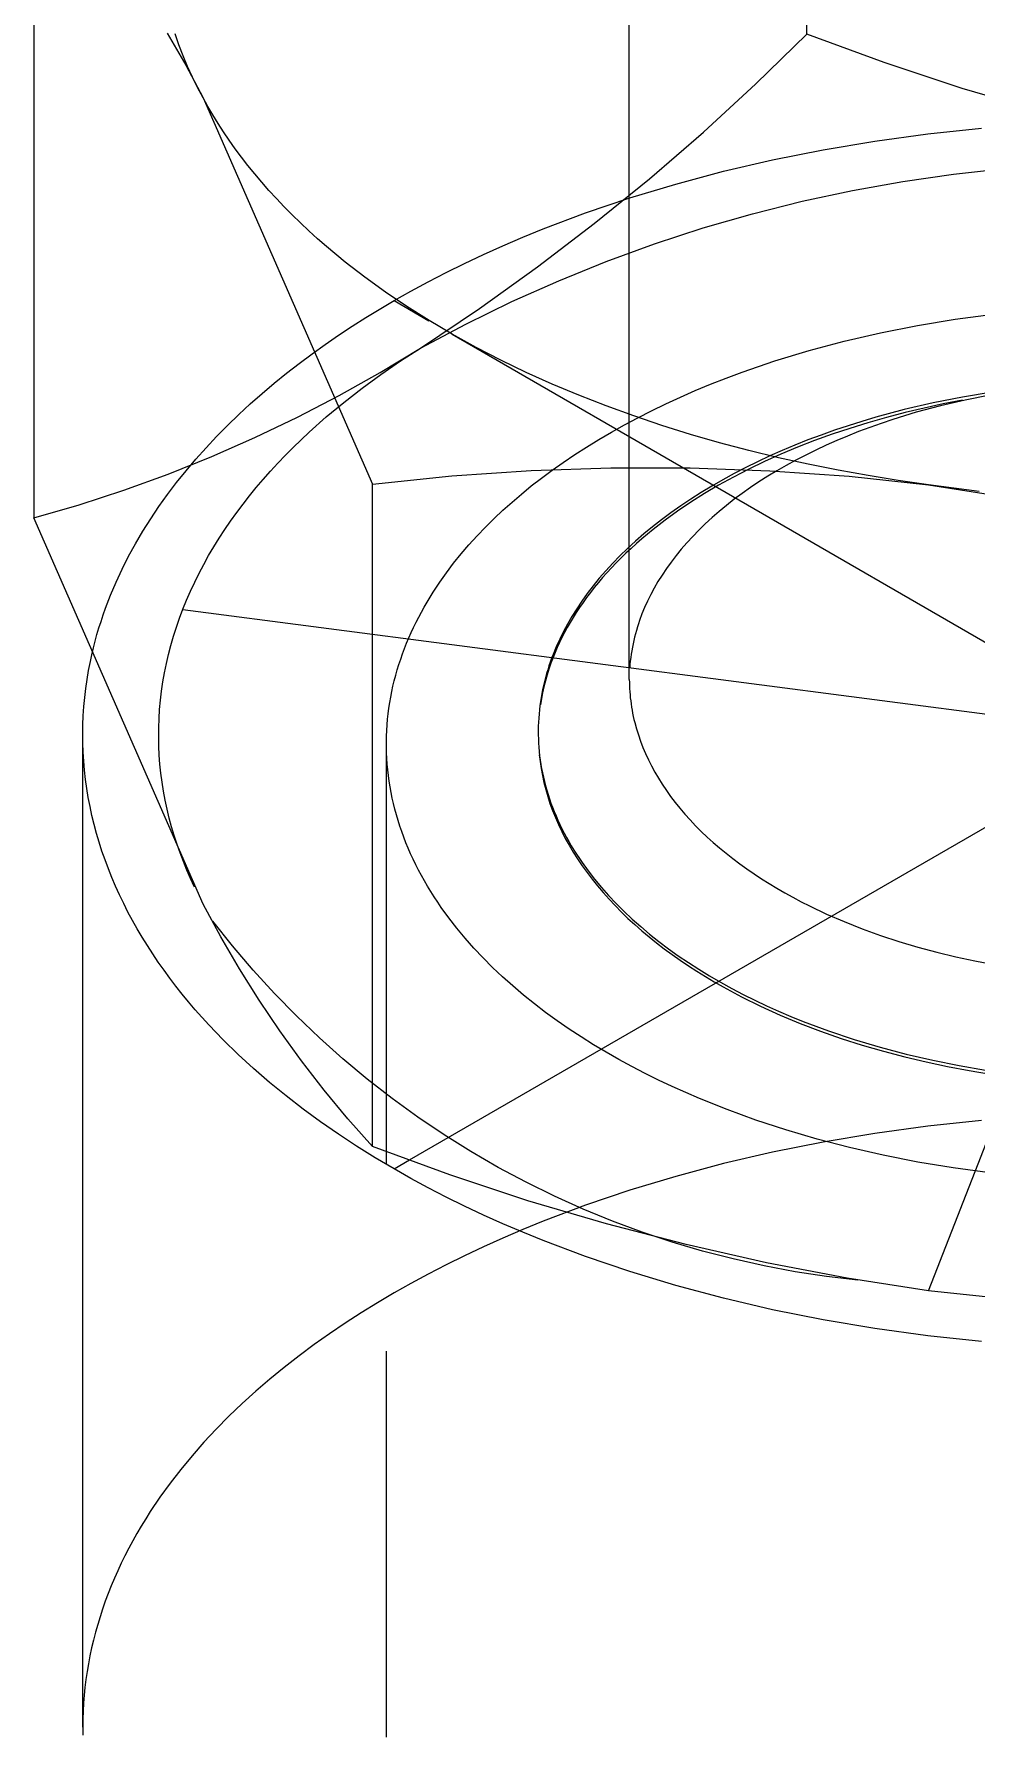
# Model space of a CAD drawing. Header units: inches. Extents: x -14 to 184, y -4 to 134.
# Drawn here: x 165.8906 to 166.1349, y 57.074 to 57.5138 of the extents above; entities that cross this region are included whole.
import ezdxf

# ---------------------------------------------------------------- set-up
doc = ezdxf.new("R2010")
doc.units = ezdxf.units.IN
doc.linetypes.add('HIDDEN', pattern=[1.905, 1.27, -0.635])
doc.layers.add('ZANO_R', color=7, linetype='Continuous', lineweight=0)
doc.layers.add('ZANO_R_przerywana', color=250, linetype='HIDDEN', lineweight=0)

msp = doc.modelspace()

# ---------------------------------------------------------------- linework, layer by layer
at = {"layer": 'ZANO_R'}
for p, q in [((166.09102, 57.51372), (166.09102, 57.68534)), ((166.04497, 57.34648), (166.04497, 57.67223)), ((165.89058, 57.55999), (165.89058, 57.38837)), ((165.9251, 57.51396), (165.92993, 57.50566)), ((165.92816, 57.51098), (165.92718, 57.51386)), ((166.07779, 57.50083), (166.09102, 57.51372)), ((166.11103, 57.50637), (166.09102, 57.51372)), ((165.92924, 57.50814), (165.92816, 57.51098)), ((165.93041, 57.50534), (165.92924, 57.50814)), ((165.92993, 57.50566), (165.93449, 57.4972)), ((165.93167, 57.50258), (165.93041, 57.50534)), ((165.93303, 57.49987), (165.93167, 57.50258)), ((166.13127, 57.49968), (166.11103, 57.50637)), ((165.93449, 57.4972), (165.93303, 57.49987)), ((166.06417, 57.48834), (166.07779, 57.50083)), ((166.15171, 57.49365), (166.13127, 57.49968)), ((165.93449, 57.4972), (165.97839, 57.39709)), ((165.93571, 57.495), (165.93449, 57.4972)), ((165.93699, 57.4928), (165.93571, 57.495)), ((165.93834, 57.4906), (165.93699, 57.4928)), ((165.93976, 57.48841), (165.93834, 57.4906)), ((166.12236, 57.4879), (166.13628, 57.48937)), ((165.94124, 57.48622), (165.93976, 57.48841)), ((165.94279, 57.48403), (165.94124, 57.48622)), ((166.05019, 57.47627), (166.06417, 57.48834)), ((166.09523, 57.48378), (166.10866, 57.48603)), ((166.10866, 57.48603), (166.12236, 57.4879)), ((165.9444, 57.48186), (165.94279, 57.48403)), ((165.94608, 57.47969), (165.9444, 57.48186)), ((166.06937, 57.47819), (166.08212, 57.48116)), ((166.08212, 57.48116), (166.09523, 57.48378)), ((165.94783, 57.47753), (165.94608, 57.47969)), ((165.94964, 57.47539), (165.94783, 57.47753)), ((166.03585, 57.46463), (166.05019, 57.47627)), ((166.05702, 57.47489), (166.06937, 57.47819)), ((166.11591, 57.47559), (166.12907, 57.47749)), ((166.12252, 57.18804), (166.23514, 57.47629)), ((166.12907, 57.47749), (166.14229, 57.47894)), ((165.95151, 57.47325), (165.94964, 57.47539)), ((165.95346, 57.47112), (165.95151, 57.47325)), ((166.0451, 57.47129), (166.05702, 57.47489)), ((166.08981, 57.47044), (166.10281, 57.47324)), ((166.10281, 57.47324), (166.11591, 57.47559)), ((165.95546, 57.46901), (165.95346, 57.47112)), ((165.95754, 57.46691), (165.95546, 57.46901)), ((166.02267, 57.46327), (166.03364, 57.4674)), ((166.03364, 57.4674), (166.0451, 57.47129)), ((166.06413, 57.4635), (166.07691, 57.46719)), ((166.07691, 57.46719), (166.08981, 57.47044)), ((165.95967, 57.46482), (165.95754, 57.46691)), ((165.96187, 57.46276), (165.95967, 57.46482)), ((165.96414, 57.4607), (165.96187, 57.46276)), ((166.01737, 57.46111), (166.02267, 57.46327)), ((166.02116, 57.45343), (166.03585, 57.46463)), ((166.05149, 57.45938), (166.06413, 57.4635)), ((165.96646, 57.45867), (165.96414, 57.4607)), ((165.97131, 57.45466), (165.96646, 57.45867)), ((166.00716, 57.45664), (166.0122, 57.4589)), ((166.0122, 57.4589), (166.01737, 57.46111)), ((166.03899, 57.45482), (166.05149, 57.45938)), ((165.97639, 57.45073), (165.97131, 57.45466)), ((165.99748, 57.45197), (166.00226, 57.45433)), ((166.00226, 57.45433), (166.00716, 57.45664)), ((166.02666, 57.44984), (166.03899, 57.45482)), ((165.98172, 57.44688), (165.97639, 57.45073)), ((165.98833, 57.44714), (165.99284, 57.44958)), ((165.99284, 57.44958), (165.99748, 57.45197)), ((166.00614, 57.44267), (166.02116, 57.45343)), ((166.01451, 57.44443), (166.02666, 57.44984)), ((165.98727, 57.44314), (165.98172, 57.44688)), ((165.98396, 57.44467), (165.98833, 57.44714)), ((165.97668, 57.44031), (165.98396, 57.44467)), ((165.98396, 57.44467), (165.99302, 57.43944)), ((165.99305, 57.4395), (165.98727, 57.44314)), ((165.9908, 57.43238), (166.00614, 57.44267)), ((166.00255, 57.43861), (166.01451, 57.44443)), ((166.12945, 57.43987), (166.13937, 57.44119)), ((165.96959, 57.43571), (165.97311, 57.43804)), ((165.97311, 57.43804), (165.97668, 57.44031)), ((165.9908, 57.43238), (166.00255, 57.43861)), ((165.99905, 57.43596), (165.99305, 57.4395)), ((166.10069, 57.43416), (166.11007, 57.43634)), ((166.11007, 57.43634), (166.11967, 57.43825)), ((166.11967, 57.43825), (166.12945, 57.43987)), ((165.96272, 57.4309), (165.96612, 57.43333)), ((165.96612, 57.43333), (165.96959, 57.43571)), ((165.98036, 57.42606), (165.9908, 57.43238)), ((165.98561, 57.42904), (165.9908, 57.43238)), ((165.98797, 57.22197), (166.35558, 57.43421)), ((165.99905, 57.43596), (166.35984, 57.22765)), ((166.00525, 57.43255), (165.99905, 57.43596)), ((166.01164, 57.42925), (166.00525, 57.43255)), ((166.09157, 57.43172), (166.10069, 57.43416)), ((165.95609, 57.42586), (165.95937, 57.4284)), ((165.95937, 57.4284), (165.96272, 57.4309)), ((165.98056, 57.42557), (165.98561, 57.42904)), ((166.01822, 57.42608), (166.01164, 57.42925)), ((166.07421, 57.42612), (166.07843, 57.42761)), ((166.07843, 57.42761), (166.08273, 57.42904)), ((166.08273, 57.42904), (166.09157, 57.43172)), ((165.94973, 57.4206), (165.95287, 57.42326)), ((165.95287, 57.42326), (165.95609, 57.42586)), ((165.96972, 57.42008), (165.98036, 57.42606)), ((165.97566, 57.422), (165.98056, 57.42557)), ((166.02497, 57.42305), (166.01822, 57.42608)), ((166.06602, 57.42299), (166.07007, 57.42458)), ((166.07007, 57.42458), (166.07421, 57.42612)), ((165.94666, 57.41789), (165.94973, 57.4206)), ((165.95889, 57.41445), (165.96972, 57.42008)), ((165.97093, 57.41831), (165.97566, 57.422)), ((166.03188, 57.42015), (166.02497, 57.42305)), ((166.03893, 57.41739), (166.03188, 57.42015)), ((166.05442, 57.41793), (166.0582, 57.41966)), ((166.0582, 57.41966), (166.06206, 57.42135)), ((166.06206, 57.42135), (166.06602, 57.42299)), ((166.13138, 57.41967), (166.12377, 57.41816)), ((166.13203, 57.41889), (166.12565, 57.41741)), ((166.13138, 57.41886), (166.12638, 57.41789)), ((166.13905, 57.42095), (166.13138, 57.41967)), ((166.13849, 57.42017), (166.13203, 57.41889)), ((165.94077, 57.41232), (165.94368, 57.41513)), ((165.94368, 57.41513), (165.94666, 57.41789)), ((165.94788, 57.40918), (165.95889, 57.41445)), ((165.96199, 57.41062), (165.96637, 57.41452)), ((165.96637, 57.41452), (165.97093, 57.41831)), ((166.04613, 57.41478), (166.03893, 57.41739)), ((166.04369, 57.41249), (166.04717, 57.41434)), ((166.05344, 57.41231), (166.04613, 57.41478)), ((166.04717, 57.41434), (166.05075, 57.41615)), ((166.05075, 57.41615), (166.05442, 57.41793)), ((166.10891, 57.41445), (166.10528, 57.41338)), ((166.11165, 57.4144), (166.10686, 57.41303)), ((166.11627, 57.41642), (166.10891, 57.41445)), ((166.1165, 57.41566), (166.11165, 57.4144)), ((166.11632, 57.41482), (166.11328, 57.41387)), ((166.12377, 57.41816), (166.11627, 57.41642)), ((166.11939, 57.41573), (166.11632, 57.41482)), ((166.12142, 57.41683), (166.1165, 57.41566)), ((166.12565, 57.41741), (166.11939, 57.41573)), ((166.12638, 57.41789), (166.12142, 57.41683)), ((165.93795, 57.40946), (165.94077, 57.41232)), ((165.95987, 57.40864), (165.96199, 57.41062)), ((166.03704, 57.40869), (166.04032, 57.4106)), ((166.04032, 57.4106), (166.04369, 57.41249)), ((166.06086, 57.41), (166.05344, 57.41231)), ((166.06838, 57.40783), (166.06086, 57.41)), ((166.09753, 57.41003), (166.09299, 57.40839)), ((166.09818, 57.41107), (166.09471, 57.40984)), ((166.10215, 57.41158), (166.09753, 57.41003)), ((166.10171, 57.41225), (166.09818, 57.41107)), ((166.10442, 57.41073), (166.10157, 57.40959)), ((166.10528, 57.41338), (166.10171, 57.41225)), ((166.10686, 57.41303), (166.10215, 57.41158)), ((166.10733, 57.41182), (166.10442, 57.41073)), ((166.11028, 57.41286), (166.10733, 57.41182)), ((166.11328, 57.41387), (166.11028, 57.41286)), ((165.93257, 57.4036), (165.93521, 57.40655)), ((165.93521, 57.40655), (165.93795, 57.40946)), ((165.9367, 57.40427), (165.94788, 57.40918)), ((165.95578, 57.40459), (165.9578, 57.40663)), ((165.9578, 57.40663), (165.95987, 57.40864)), ((166.0308, 57.40476), (166.03387, 57.40674)), ((166.03387, 57.40674), (166.03704, 57.40869)), ((166.07598, 57.40582), (166.06838, 57.40783)), ((166.08364, 57.40396), (166.07598, 57.40582)), ((166.08464, 57.40584), (166.08141, 57.40441)), ((166.08856, 57.40666), (166.08423, 57.40485)), ((166.08793, 57.40723), (166.08464, 57.40584)), ((166.09129, 57.40856), (166.08793, 57.40723)), ((166.09299, 57.40839), (166.08856, 57.40666)), ((166.09334, 57.40595), (166.09071, 57.40466)), ((166.09471, 57.40984), (166.09129, 57.40856)), ((166.09602, 57.4072), (166.09334, 57.40595)), ((166.09877, 57.40842), (166.09602, 57.4072)), ((166.10157, 57.40959), (166.09877, 57.40842)), ((165.92537, 57.39973), (165.9367, 57.40427)), ((165.93003, 57.40059), (165.93257, 57.4036)), ((165.9519, 57.40046), (165.95382, 57.40253)), ((165.95382, 57.40253), (165.95578, 57.40459)), ((166.01951, 57.40065), (166.04014, 57.40135)), ((166.02497, 57.40074), (166.02783, 57.40276)), ((166.02783, 57.40276), (166.0308, 57.40476)), ((166.04014, 57.40135), (166.06078, 57.40134)), ((166.06078, 57.40134), (166.0814, 57.4006)), ((166.07516, 57.40142), (166.07215, 57.39986)), ((166.07825, 57.40294), (166.07516, 57.40142)), ((166.08002, 57.40296), (166.07593, 57.40099)), ((166.08141, 57.40441), (166.07825, 57.40294)), ((166.08423, 57.40485), (166.08002, 57.40296)), ((166.08566, 57.40197), (166.08323, 57.40058)), ((166.09136, 57.40226), (166.08364, 57.40396)), ((166.08815, 57.40333), (166.08566, 57.40197)), ((166.09071, 57.40466), (166.08815, 57.40333)), ((166.09912, 57.40071), (166.09136, 57.40226)), ((165.9139, 57.39556), (165.92537, 57.39973)), ((165.92524, 57.39445), (165.92758, 57.39754)), ((165.92758, 57.39754), (165.93003, 57.40059)), ((165.94824, 57.39623), (165.95004, 57.39835)), ((165.95004, 57.39835), (165.9519, 57.40046)), ((165.97839, 57.39709), (165.99892, 57.39923)), ((165.97839, 57.22547), (165.97839, 57.39709)), ((165.99892, 57.39923), (166.01951, 57.40065)), ((166.01956, 57.39664), (166.02221, 57.3987)), ((166.02221, 57.3987), (166.02497, 57.40074)), ((166.06813, 57.39683), (166.06444, 57.39465)), ((166.06921, 57.39826), (166.06636, 57.39662)), ((166.07196, 57.39894), (166.06813, 57.39683)), ((166.07215, 57.39986), (166.06921, 57.39826)), ((166.07593, 57.40099), (166.07196, 57.39894)), ((166.07858, 57.3977), (166.07637, 57.39622)), ((166.08087, 57.39915), (166.07858, 57.3977)), ((166.08323, 57.40058), (166.08087, 57.39915)), ((166.0814, 57.4006), (166.10199, 57.39915)), ((166.10691, 57.39932), (166.09912, 57.40071)), ((166.10199, 57.39915), (166.12252, 57.39698)), ((166.11471, 57.39807), (166.10691, 57.39932)), ((166.12252, 57.39698), (166.11471, 57.39807)), ((166.12252, 57.39698), (166.14358, 57.39367)), ((166.1357, 57.39524), (166.12252, 57.39698)), ((165.9023, 57.39177), (165.9139, 57.39556)), ((165.923, 57.39132), (165.92524, 57.39445)), ((165.9448, 57.39193), (165.94649, 57.39409)), ((165.94649, 57.39409), (165.94824, 57.39623)), ((166.01219, 57.39035), (166.01456, 57.39247)), ((166.01456, 57.39247), (166.01701, 57.39456)), ((166.01701, 57.39456), (166.01956, 57.39664)), ((166.06089, 57.39241), (166.05749, 57.39012)), ((166.06089, 57.39323), (166.05829, 57.39149)), ((166.06358, 57.39494), (166.06089, 57.39323)), ((166.06444, 57.39465), (166.06089, 57.39241)), ((166.06636, 57.39662), (166.06358, 57.39494)), ((166.07216, 57.39318), (166.07017, 57.39162)), ((166.07423, 57.39471), (166.07216, 57.39318)), ((166.07637, 57.39622), (166.07423, 57.39471)), ((165.89058, 57.38837), (165.9023, 57.39177)), ((165.93449, 57.28826), (165.89058, 57.38837)), ((165.91884, 57.38494), (165.92086, 57.38815)), ((165.92086, 57.38815), (165.923, 57.39132)), ((165.94159, 57.38755), (165.94316, 57.38975)), ((165.94316, 57.38975), (165.9448, 57.39193)), ((166.00765, 57.38597), (166.00989, 57.38818)), ((166.00989, 57.38818), (166.01219, 57.39035)), ((166.05577, 57.38971), (166.05334, 57.38791)), ((166.05749, 57.39012), (166.05424, 57.38777)), ((166.05829, 57.39149), (166.05577, 57.38971)), ((166.06643, 57.38845), (166.06467, 57.38684)), ((166.06826, 57.39005), (166.06643, 57.38845)), ((166.07017, 57.39162), (166.06826, 57.39005)), ((165.91693, 57.38169), (165.91884, 57.38494)), ((165.93861, 57.3831), (165.94007, 57.38533)), ((165.94007, 57.38533), (165.94159, 57.38755)), ((166.00338, 57.38139), (166.00548, 57.3837)), ((166.00548, 57.3837), (166.00765, 57.38597)), ((166.04875, 57.38423), (166.04659, 57.38235)), ((166.05114, 57.38538), (166.0482, 57.38295)), ((166.051, 57.38608), (166.04875, 57.38423)), ((166.05334, 57.38791), (166.051, 57.38608)), ((166.05424, 57.38777), (166.05114, 57.38538)), ((166.0614, 57.38358), (166.05988, 57.38193)), ((166.063, 57.38522), (166.0614, 57.38358)), ((166.06467, 57.38684), (166.063, 57.38522)), ((165.91514, 57.37841), (165.91693, 57.38169)), ((165.93589, 57.37859), (165.93722, 57.38085)), ((165.93722, 57.38085), (165.93861, 57.3831)), ((166.00136, 57.37903), (166.00338, 57.38139)), ((166.04453, 57.38046), (166.04255, 57.37855)), ((166.04409, 57.37923), (166.0428, 57.37797)), ((166.04542, 57.38047), (166.04409, 57.37923)), ((166.04659, 57.38235), (166.04453, 57.38046)), ((166.04679, 57.38171), (166.04542, 57.38047)), ((166.0482, 57.38295), (166.04679, 57.38171)), ((166.05844, 57.38027), (166.05708, 57.3786)), ((166.05988, 57.38193), (166.05844, 57.38027)), ((165.91191, 57.37175), (165.91346, 57.3751)), ((165.91346, 57.3751), (165.91514, 57.37841)), ((165.93341, 57.37402), (165.93462, 57.37631)), ((165.93462, 57.37631), (165.93589, 57.37859)), ((165.99757, 57.37417), (165.99942, 57.37662)), ((165.99942, 57.37662), (166.00136, 57.37903)), ((166.04067, 57.37662), (166.03889, 57.37468)), ((166.04033, 57.37544), (166.03916, 57.37416)), ((166.04154, 57.37671), (166.04033, 57.37544)), ((166.04255, 57.37855), (166.04067, 57.37662)), ((166.0428, 57.37797), (166.04154, 57.37671)), ((166.05459, 57.37524), (166.05346, 57.37356)), ((166.05579, 57.37692), (166.05459, 57.37524)), ((166.05708, 57.3786), (166.05579, 57.37692)), ((165.91047, 57.36838), (165.91191, 57.37175)), ((165.93119, 57.36941), (165.93227, 57.37172)), ((165.93227, 57.37172), (165.93341, 57.37402)), ((165.99412, 57.36915), (165.9958, 57.37168)), ((165.9958, 57.37168), (165.99757, 57.37417)), ((166.03559, 57.37076), (166.03408, 57.36879)), ((166.03719, 57.37272), (166.03559, 57.37076)), ((166.03694, 57.3716), (166.03588, 57.37031)), ((166.03803, 57.37288), (166.03694, 57.3716)), ((166.03889, 57.37468), (166.03719, 57.37272)), ((166.03916, 57.37416), (166.03803, 57.37288)), ((166.0524, 57.37188), (166.05143, 57.37019)), ((166.05346, 57.37356), (166.0524, 57.37188)), ((165.90917, 57.36498), (165.91047, 57.36838)), ((165.92923, 57.36475), (165.93017, 57.36708)), ((165.93017, 57.36708), (165.93119, 57.36941)), ((165.99178, 57.36527), (165.99254, 57.36657)), ((165.99254, 57.36657), (165.99412, 57.36915)), ((166.03266, 57.36681), (166.03133, 57.36484)), ((166.03296, 57.36643), (166.03207, 57.36513)), ((166.03408, 57.36879), (166.03266, 57.36681)), ((166.0339, 57.36773), (166.03296, 57.36643)), ((166.03487, 57.36902), (166.0339, 57.36773)), ((166.03588, 57.37031), (166.03487, 57.36902)), ((166.0497, 57.36683), (166.04894, 57.36516)), ((166.05052, 57.36851), (166.0497, 57.36683)), ((166.05143, 57.37019), (166.05052, 57.36851)), ((165.90744, 57.35984), (165.90798, 57.36156)), ((165.90798, 57.36156), (165.90856, 57.36327)), ((165.90856, 57.36327), (165.90917, 57.36498)), ((165.92753, 57.36006), (165.92834, 57.36241)), ((165.92834, 57.36241), (165.92923, 57.36475)), ((165.9292, 57.36467), (166.42846, 57.29965)), ((165.98967, 57.36131), (165.99035, 57.36264)), ((165.99035, 57.36264), (165.99106, 57.36396)), ((165.99106, 57.36396), (165.99178, 57.36527)), ((166.03009, 57.36285), (166.02894, 57.36087)), ((166.0304, 57.36253), (166.02962, 57.36123)), ((166.03133, 57.36484), (166.03009, 57.36285)), ((166.03121, 57.36383), (166.0304, 57.36253)), ((166.03207, 57.36513), (166.03121, 57.36383)), ((166.04762, 57.36181), (166.04733, 57.36095)), ((166.04825, 57.36349), (166.04762, 57.36181)), ((166.04894, 57.36516), (166.04825, 57.36349)), ((165.90645, 57.35639), (165.90693, 57.35812)), ((165.90693, 57.35812), (165.90744, 57.35984)), ((165.92609, 57.35534), (165.92678, 57.3577)), ((165.92678, 57.3577), (165.92753, 57.36006)), ((165.98723, 57.35591), (165.9878, 57.35728)), ((165.9878, 57.35728), (165.9884, 57.35863)), ((165.9884, 57.35863), (165.98902, 57.35997)), ((165.98902, 57.35997), (165.98967, 57.36131)), ((166.02751, 57.35734), (166.02688, 57.35604)), ((166.02788, 57.3589), (166.02691, 57.35692)), ((166.02817, 57.35864), (166.02751, 57.35734)), ((166.02894, 57.36087), (166.02788, 57.3589)), ((166.02888, 57.35993), (166.02817, 57.35864)), ((166.02962, 57.36123), (166.02888, 57.35993)), ((166.04633, 57.35749), (166.04613, 57.35661)), ((166.04656, 57.35836), (166.04633, 57.35749)), ((166.0468, 57.35923), (166.04656, 57.35836)), ((166.04706, 57.3601), (166.0468, 57.35923)), ((166.04733, 57.36095), (166.04706, 57.3601)), ((165.90521, 57.35118), (165.90559, 57.35292)), ((165.90559, 57.35292), (165.90601, 57.35466)), ((165.90601, 57.35466), (165.90645, 57.35639)), ((165.92492, 57.3506), (165.92547, 57.35297)), ((165.92547, 57.35297), (165.92609, 57.35534)), ((165.98568, 57.35178), (165.98617, 57.35317)), ((165.98617, 57.35317), (165.98668, 57.35454)), ((165.98668, 57.35454), (165.98723, 57.35591)), ((166.02521, 57.35299), (166.02483, 57.352)), ((166.02602, 57.35495), (166.02521, 57.35299)), ((166.02573, 57.35346), (166.02521, 57.35217)), ((166.02629, 57.35475), (166.02573, 57.35346)), ((166.02691, 57.35692), (166.02602, 57.35495)), ((166.02688, 57.35604), (166.02629, 57.35475)), ((166.04546, 57.35306), (166.04534, 57.35217)), ((166.0456, 57.35395), (166.04546, 57.35306)), ((166.04576, 57.35484), (166.0456, 57.35395)), ((166.04593, 57.35573), (166.04576, 57.35484)), ((166.04613, 57.35661), (166.04593, 57.35573)), ((165.90436, 57.3465), (165.90476, 57.34884)), ((165.90476, 57.34884), (165.90521, 57.35118)), ((165.92444, 57.34823), (165.92492, 57.3506)), ((165.98439, 57.34759), (165.98479, 57.34899)), ((165.98479, 57.34899), (165.98522, 57.35039)), ((165.98522, 57.35039), (165.98568, 57.35178)), ((166.02382, 57.34901), (166.02351, 57.348)), ((166.02413, 57.34919), (166.02366, 57.34768)), ((166.02414, 57.35002), (166.02382, 57.34901)), ((166.02465, 57.35069), (166.02413, 57.34919)), ((166.02448, 57.35101), (166.02414, 57.35002)), ((166.02483, 57.352), (166.02448, 57.35101)), ((166.02521, 57.35217), (166.02465, 57.35069)), ((166.04514, 57.35038), (166.04507, 57.34949)), ((166.04523, 57.35128), (166.04514, 57.35038)), ((166.04534, 57.35217), (166.04523, 57.35128)), ((165.90375, 57.34181), (165.90402, 57.34416)), ((165.90402, 57.34416), (165.90436, 57.3465)), ((165.92367, 57.34347), (165.92402, 57.34585)), ((165.92402, 57.34585), (165.92444, 57.34823)), ((165.98337, 57.34334), (165.98368, 57.34476)), ((165.98368, 57.34476), (165.98402, 57.34618)), ((165.98402, 57.34618), (165.98439, 57.34759)), ((166.02272, 57.34494), (166.02249, 57.3439)), ((166.02283, 57.34461), (166.02249, 57.34307)), ((166.02296, 57.34596), (166.02272, 57.34494)), ((166.02322, 57.34615), (166.02283, 57.34461)), ((166.02323, 57.34699), (166.02296, 57.34596)), ((166.02366, 57.34768), (166.02322, 57.34615)), ((166.02351, 57.348), (166.02323, 57.34699)), ((166.04497, 57.34648), (166.04498, 57.3457)), ((166.04498, 57.3457), (166.045, 57.34491)), ((166.045, 57.34491), (166.04503, 57.34412)), ((166.04503, 57.34412), (166.04508, 57.34333)), ((165.90353, 57.33945), (165.90375, 57.34181)), ((165.92318, 57.33872), (165.92339, 57.34109)), ((165.92339, 57.34109), (165.92367, 57.34347)), ((165.98263, 57.33905), (165.98284, 57.34049)), ((165.98284, 57.34049), (165.98309, 57.34192)), ((165.98309, 57.34192), (165.98337, 57.34334)), ((166.02178, 57.33971), (166.02166, 57.33865)), ((166.02193, 57.34077), (166.02178, 57.33971)), ((166.02209, 57.34182), (166.02193, 57.34077)), ((166.02219, 57.34151), (166.02193, 57.33995)), ((166.02228, 57.34286), (166.02209, 57.34182)), ((166.02249, 57.34307), (166.02219, 57.34151)), ((166.02249, 57.3439), (166.02228, 57.34286)), ((166.04508, 57.34333), (166.04515, 57.34254)), ((166.04515, 57.34254), (166.04522, 57.34174)), ((166.04522, 57.34174), (166.04532, 57.34095)), ((166.04532, 57.34095), (166.04542, 57.34015)), ((166.04542, 57.34015), (166.04554, 57.33935)), ((165.90328, 57.33474), (165.90337, 57.3371)), ((165.90337, 57.3371), (165.90353, 57.33945)), ((165.92294, 57.33397), (165.92303, 57.33634)), ((165.92303, 57.33634), (165.92318, 57.33872)), ((165.98216, 57.33472), (165.98228, 57.33617)), ((165.98228, 57.33617), (165.98244, 57.33761)), ((165.98244, 57.33761), (165.98263, 57.33905)), ((166.02141, 57.33544), (166.02137, 57.33436)), ((166.02147, 57.33651), (166.02141, 57.33544)), ((166.02155, 57.33758), (166.02147, 57.33651)), ((166.02166, 57.33865), (166.02155, 57.33758)), ((166.04554, 57.33935), (166.04568, 57.33855)), ((166.04568, 57.33855), (166.04583, 57.33775)), ((166.04583, 57.33775), (166.046, 57.33694)), ((166.046, 57.33694), (166.04618, 57.33614)), ((166.04618, 57.33614), (166.04637, 57.33534)), ((166.04637, 57.33534), (166.04681, 57.33373)), ((165.90324, 57.33239), (165.90328, 57.33474)), ((165.90326, 57.33003), (165.90324, 57.33239)), ((165.90324, 57.075), (165.90324, 57.33216)), ((165.92293, 57.3316), (165.92294, 57.33397)), ((165.92297, 57.32924), (165.92293, 57.3316)), ((165.98198, 57.33037), (165.98201, 57.33182)), ((165.98201, 57.33182), (165.98207, 57.33327)), ((165.98207, 57.33327), (165.98216, 57.33472)), ((166.02137, 57.33436), (166.02135, 57.33328)), ((166.02135, 57.33328), (166.02136, 57.33219)), ((166.02136, 57.33219), (166.02138, 57.3311)), ((166.02138, 57.3311), (166.02143, 57.33001)), ((166.04681, 57.33373), (166.04731, 57.33211)), ((166.04731, 57.33211), (166.04786, 57.3305)), ((165.90335, 57.32767), (165.90326, 57.33003)), ((165.90349, 57.32532), (165.90335, 57.32767)), ((165.92309, 57.32688), (165.92297, 57.32924)), ((165.92327, 57.32453), (165.92309, 57.32688)), ((165.98199, 57.32891), (165.98198, 57.33037)), ((165.98198, 57.22414), (165.98198, 57.32745)), ((165.98202, 57.32745), (165.98199, 57.32891)), ((165.98209, 57.32599), (165.98202, 57.32745)), ((166.02143, 57.33001), (166.02151, 57.32891)), ((166.02151, 57.32891), (166.0216, 57.32781)), ((166.0216, 57.32781), (166.02172, 57.32671)), ((166.0216, 57.32699), (166.02181, 57.3252)), ((166.02172, 57.32671), (166.02187, 57.3256)), ((166.04786, 57.3305), (166.04848, 57.32889)), ((166.04848, 57.32889), (166.04917, 57.32729)), ((166.04917, 57.32729), (166.04991, 57.32568)), ((165.9037, 57.32296), (165.90349, 57.32532)), ((165.90397, 57.32061), (165.9037, 57.32296)), ((165.92351, 57.32218), (165.92327, 57.32453)), ((165.92382, 57.31984), (165.92351, 57.32218)), ((165.98219, 57.32453), (165.98209, 57.32599)), ((165.98233, 57.32307), (165.98219, 57.32453)), ((165.9825, 57.32161), (165.98233, 57.32307)), ((166.02181, 57.3252), (166.02208, 57.3234)), ((166.02187, 57.3256), (166.02204, 57.32449)), ((166.02204, 57.32449), (166.02223, 57.32339)), ((166.02208, 57.3234), (166.02242, 57.3216)), ((166.02223, 57.32339), (166.02244, 57.32227)), ((166.02244, 57.32227), (166.02268, 57.32116)), ((166.04991, 57.32568), (166.05072, 57.32408)), ((166.05072, 57.32408), (166.05159, 57.32249)), ((166.05159, 57.32249), (166.05252, 57.3209)), ((165.90429, 57.31827), (165.90397, 57.32061)), ((165.90468, 57.31592), (165.90429, 57.31827)), ((165.92418, 57.31751), (165.92382, 57.31984)), ((165.9827, 57.32015), (165.9825, 57.32161)), ((165.98293, 57.31869), (165.9827, 57.32015)), ((165.9832, 57.31723), (165.98293, 57.31869)), ((166.02242, 57.3216), (166.02281, 57.31979)), ((166.02268, 57.32116), (166.02295, 57.32005)), ((166.02281, 57.31979), (166.02328, 57.31798)), ((166.02295, 57.32005), (166.02324, 57.31893)), ((166.02324, 57.31893), (166.02355, 57.31782)), ((166.02328, 57.31798), (166.02381, 57.31617)), ((166.02355, 57.31782), (166.02389, 57.3167)), ((166.05252, 57.3209), (166.05351, 57.31932)), ((166.05351, 57.31932), (166.05457, 57.31775)), ((166.05457, 57.31775), (166.05568, 57.31619)), ((165.90512, 57.31359), (165.90468, 57.31592)), ((165.90563, 57.31126), (165.90512, 57.31359)), ((165.92462, 57.3152), (165.92418, 57.31751)), ((165.92511, 57.31289), (165.92462, 57.3152)), ((165.98349, 57.31577), (165.9832, 57.31723)), ((165.98383, 57.31432), (165.98349, 57.31577)), ((165.98419, 57.31286), (165.98383, 57.31432)), ((166.02381, 57.31617), (166.0244, 57.31435)), ((166.02389, 57.3167), (166.02426, 57.31559)), ((166.02426, 57.31559), (166.02465, 57.31447)), ((166.0244, 57.31435), (166.02506, 57.31254)), ((166.02465, 57.31447), (166.02506, 57.31336)), ((166.02506, 57.31336), (166.0255, 57.31224)), ((166.05568, 57.31619), (166.05686, 57.31464)), ((166.05686, 57.31464), (166.0581, 57.31311)), ((165.90619, 57.30893), (165.90563, 57.31126)), ((165.90681, 57.30662), (165.90619, 57.30893)), ((165.92567, 57.31059), (165.92511, 57.31289)), ((165.92628, 57.3083), (165.92567, 57.31059)), ((165.98459, 57.31141), (165.98419, 57.31286)), ((165.98502, 57.30996), (165.98459, 57.31141)), ((165.98548, 57.30851), (165.98502, 57.30996)), ((166.02506, 57.31254), (166.02579, 57.31073)), ((166.0255, 57.31224), (166.02597, 57.31113)), ((166.02579, 57.31073), (166.02658, 57.30892)), ((166.02597, 57.31113), (166.02646, 57.31001)), ((166.02646, 57.31001), (166.02697, 57.3089)), ((166.02658, 57.30892), (166.02744, 57.30712)), ((166.02697, 57.3089), (166.02751, 57.30779)), ((166.0581, 57.31311), (166.05939, 57.31159)), ((166.05939, 57.31159), (166.06075, 57.31008)), ((166.06075, 57.31008), (166.06216, 57.3086)), ((165.90749, 57.30431), (165.90681, 57.30662)), ((165.92696, 57.30603), (165.92628, 57.3083)), ((165.92769, 57.30377), (165.92696, 57.30603)), ((165.98597, 57.30707), (165.98548, 57.30851)), ((165.9865, 57.30563), (165.98597, 57.30707)), ((165.98706, 57.30419), (165.9865, 57.30563)), ((166.02744, 57.30712), (166.02837, 57.30532)), ((166.02751, 57.30779), (166.02808, 57.30669)), ((166.02808, 57.30669), (166.02867, 57.30558)), ((166.02837, 57.30532), (166.02936, 57.30353)), ((166.02867, 57.30558), (166.02929, 57.30448)), ((166.02929, 57.30448), (166.02993, 57.30338)), ((166.06216, 57.3086), (166.06363, 57.30712)), ((166.06363, 57.30712), (166.06516, 57.30567)), ((166.06516, 57.30567), (166.06674, 57.30424)), ((165.90823, 57.30201), (165.90749, 57.30431)), ((165.90903, 57.29972), (165.90823, 57.30201)), ((165.92849, 57.30153), (165.92769, 57.30377)), ((165.92934, 57.2993), (165.92849, 57.30153)), ((165.98765, 57.30276), (165.98706, 57.30419)), ((165.98827, 57.30134), (165.98765, 57.30276)), ((165.98893, 57.29992), (165.98827, 57.30134)), ((166.02936, 57.30353), (166.03043, 57.30174)), ((166.02993, 57.30338), (166.03059, 57.30228)), ((166.03043, 57.30174), (166.03155, 57.29997)), ((166.03059, 57.30228), (166.03129, 57.30119)), ((166.03129, 57.30119), (166.03201, 57.3001)), ((166.03201, 57.3001), (166.03275, 57.29902)), ((166.06674, 57.30424), (166.06838, 57.30283)), ((166.06838, 57.30283), (166.07006, 57.30144)), ((166.07006, 57.30144), (166.0718, 57.30007)), ((166.0718, 57.30007), (166.07359, 57.29872)), ((165.90988, 57.29744), (165.90903, 57.29972)), ((165.91079, 57.29517), (165.90988, 57.29744)), ((165.93024, 57.29708), (165.92934, 57.2993)), ((165.9312, 57.29488), (165.93024, 57.29708)), ((165.98961, 57.2985), (165.98893, 57.29992)), ((165.99033, 57.29709), (165.98961, 57.2985)), ((165.99108, 57.29569), (165.99033, 57.29709)), ((165.99186, 57.2943), (165.99108, 57.29569)), ((166.03155, 57.29997), (166.03275, 57.2982)), ((166.03275, 57.29902), (166.03431, 57.29686)), ((166.03275, 57.2982), (166.03401, 57.29645)), ((166.03401, 57.29645), (166.03533, 57.29471)), ((166.03431, 57.29686), (166.03597, 57.29472)), ((166.07359, 57.29872), (166.07543, 57.2974)), ((166.07543, 57.2974), (166.07732, 57.29611)), ((166.07732, 57.29611), (166.07925, 57.29484)), ((165.91175, 57.29292), (165.91079, 57.29517)), ((165.91277, 57.29068), (165.91175, 57.29292)), ((165.93222, 57.2927), (165.9312, 57.29488)), ((165.99267, 57.29291), (165.99186, 57.2943)), ((165.99351, 57.29152), (165.99267, 57.29291)), ((165.99438, 57.29015), (165.99351, 57.29152)), ((166.03533, 57.29471), (166.03672, 57.29298)), ((166.03597, 57.29472), (166.03772, 57.29261)), ((166.03672, 57.29298), (166.03818, 57.29127)), ((166.03772, 57.29261), (166.03958, 57.29052)), ((166.03818, 57.29127), (166.0397, 57.28957)), ((166.07925, 57.29484), (166.08122, 57.2936)), ((166.08122, 57.2936), (166.08324, 57.29238)), ((166.08324, 57.29238), (166.0853, 57.2912)), ((166.0853, 57.2912), (166.08739, 57.29004)), ((165.91385, 57.28845), (165.91277, 57.29068)), ((165.91497, 57.28623), (165.91385, 57.28845)), ((165.93904, 57.2798), (165.93449, 57.28826)), ((165.99528, 57.28878), (165.99438, 57.29015)), ((165.99621, 57.28743), (165.99528, 57.28878)), ((165.99815, 57.28474), (165.99621, 57.28743)), ((166.03958, 57.29052), (166.04153, 57.28845)), ((166.0397, 57.28957), (166.04128, 57.28789)), ((166.04128, 57.28789), (166.04292, 57.28623)), ((166.04153, 57.28845), (166.04357, 57.28642)), ((166.08739, 57.29004), (166.08953, 57.28891)), ((166.08953, 57.28891), (166.0917, 57.28782)), ((166.0917, 57.28782), (166.09613, 57.28571)), ((165.91615, 57.28403), (165.91497, 57.28623)), ((165.91739, 57.28184), (165.91615, 57.28403)), ((165.9421, 57.27744), (165.93699, 57.28385)), ((166.00021, 57.28208), (165.99815, 57.28474)), ((166.04292, 57.28623), (166.04462, 57.28459)), ((166.04357, 57.28642), (166.0457, 57.28441)), ((166.04462, 57.28459), (166.04638, 57.28297)), ((166.0457, 57.28441), (166.04792, 57.28244)), ((166.04638, 57.28297), (166.04821, 57.28138)), ((166.04792, 57.28244), (166.05023, 57.2805)), ((166.09613, 57.28571), (166.10068, 57.28374)), ((166.10068, 57.28374), (166.10534, 57.28189)), ((165.91867, 57.27967), (165.91739, 57.28184)), ((165.92, 57.27751), (165.91867, 57.27967)), ((165.94387, 57.2715), (165.93904, 57.2798)), ((166.00238, 57.27947), (166.00021, 57.28208)), ((166.00465, 57.2769), (166.00238, 57.27947)), ((166.04821, 57.28138), (166.05008, 57.2798)), ((166.05008, 57.2798), (166.05202, 57.27825)), ((166.05023, 57.2805), (166.05262, 57.2786)), ((166.05202, 57.27825), (166.05401, 57.27673)), ((166.05262, 57.2786), (166.0551, 57.27673)), ((166.10534, 57.28189), (166.11008, 57.28017)), ((166.11008, 57.28017), (166.11489, 57.27859)), ((166.11489, 57.27859), (166.11976, 57.27713)), ((165.92139, 57.27537), (165.92, 57.27751)), ((165.92282, 57.27325), (165.92139, 57.27537)), ((165.94742, 57.2712), (165.9421, 57.27744)), ((166.00703, 57.27437), (166.00465, 57.2769)), ((166.00951, 57.27188), (166.00703, 57.27437)), ((166.05401, 57.27673), (166.05605, 57.27523)), ((166.0551, 57.27673), (166.05765, 57.27491)), ((166.05605, 57.27523), (166.05814, 57.27375)), ((166.05765, 57.27491), (166.06028, 57.27313)), ((166.05814, 57.27375), (166.06028, 57.27231)), ((166.11976, 57.27713), (166.12467, 57.27581)), ((166.12467, 57.27581), (166.12961, 57.27461)), ((166.12961, 57.27461), (166.13456, 57.27355)), ((165.92431, 57.27115), (165.92282, 57.27325)), ((165.92583, 57.26906), (165.92431, 57.27115)), ((165.94898, 57.26336), (165.94387, 57.2715)), ((165.95294, 57.26515), (165.94742, 57.2712)), ((166.01208, 57.26945), (166.00951, 57.27188)), ((166.01475, 57.26706), (166.01208, 57.26945)), ((166.06028, 57.27313), (166.06299, 57.27139)), ((166.06028, 57.27231), (166.06248, 57.27089)), ((166.06248, 57.27089), (166.06471, 57.2695)), ((166.06299, 57.27139), (166.06576, 57.26969)), ((166.06471, 57.2695), (166.067, 57.26815)), ((166.06576, 57.26969), (166.0686, 57.26804)), ((166.13456, 57.27355), (166.13952, 57.27261)), ((165.92741, 57.267), (165.92583, 57.26906)), ((165.92903, 57.26495), (165.92741, 57.267)), ((165.9307, 57.26292), (165.92903, 57.26495)), ((165.95868, 57.25929), (165.95294, 57.26515)), ((166.01751, 57.26472), (166.01475, 57.26706)), ((166.067, 57.26815), (166.06932, 57.26682)), ((166.0686, 57.26804), (166.07151, 57.26644)), ((166.06932, 57.26682), (166.0741, 57.26426)), ((166.07151, 57.26644), (166.07447, 57.26489)), ((166.07447, 57.26489), (166.07749, 57.26338)), ((165.93241, 57.26092), (165.9307, 57.26292)), ((165.93596, 57.25697), (165.93241, 57.26092)), ((165.95435, 57.2554), (165.94898, 57.26336)), ((166.02035, 57.26243), (166.01751, 57.26472)), ((166.02327, 57.2602), (166.02035, 57.26243)), ((166.0741, 57.26426), (166.07902, 57.26183)), ((166.07749, 57.26338), (166.08056, 57.26193)), ((166.07902, 57.26183), (166.08408, 57.25954)), ((166.08056, 57.26193), (166.08369, 57.26053)), ((166.08369, 57.26053), (166.08685, 57.25918)), ((165.93967, 57.2531), (165.93596, 57.25697)), ((165.9646, 57.25362), (165.95868, 57.25929)), ((166.02627, 57.25802), (166.02327, 57.2602)), ((166.02935, 57.2559), (166.02627, 57.25802)), ((166.08408, 57.25954), (166.08926, 57.25738)), ((166.08685, 57.25918), (166.09006, 57.25788)), ((166.08926, 57.25738), (166.09454, 57.25536)), ((166.09006, 57.25788), (166.09331, 57.25663)), ((166.09331, 57.25663), (166.09659, 57.25544)), ((165.94354, 57.24932), (165.93967, 57.2531)), ((165.95998, 57.24762), (165.95435, 57.2554)), ((165.97072, 57.24817), (165.9646, 57.25362)), ((166.03249, 57.25384), (166.02935, 57.2559)), ((166.03569, 57.25183), (166.03249, 57.25384)), ((166.03896, 57.24988), (166.03569, 57.25183)), ((166.09454, 57.25536), (166.0999, 57.25348)), ((166.09659, 57.25544), (166.10324, 57.25321)), ((166.0999, 57.25348), (166.10534, 57.25175)), ((166.10324, 57.25321), (166.10999, 57.2512)), ((166.10534, 57.25175), (166.11084, 57.25015)), ((165.94755, 57.24564), (165.94354, 57.24932)), ((165.96587, 57.24004), (165.95998, 57.24762)), ((165.97702, 57.24292), (165.97072, 57.24817)), ((166.04228, 57.24799), (166.03896, 57.24988)), ((166.04565, 57.24616), (166.04228, 57.24799)), ((166.10999, 57.2512), (166.1168, 57.24941)), ((166.11084, 57.25015), (166.11637, 57.2487)), ((166.11637, 57.2487), (166.12194, 57.24738)), ((166.1168, 57.24941), (166.12365, 57.24782)), ((166.12194, 57.24738), (166.12751, 57.2462)), ((166.12365, 57.24782), (166.13051, 57.24644)), ((165.9517, 57.24205), (165.94755, 57.24564)), ((165.98349, 57.23789), (165.97702, 57.24292)), ((166.04907, 57.24438), (166.04565, 57.24616)), ((166.05253, 57.24267), (166.04907, 57.24438)), ((166.12751, 57.2462), (166.13308, 57.24516)), ((166.13051, 57.24644), (166.13736, 57.24527)), ((166.13308, 57.24516), (166.13864, 57.24425)), ((165.95598, 57.23855), (165.9517, 57.24205)), ((165.96039, 57.23515), (165.95598, 57.23855)), ((165.97201, 57.23265), (165.96587, 57.24004)), ((166.05604, 57.24102), (166.05253, 57.24267)), ((166.06314, 57.23789), (166.05604, 57.24102)), ((165.96491, 57.23185), (165.96039, 57.23515)), ((165.99013, 57.23308), (165.98349, 57.23789)), ((166.07036, 57.23501), (166.06314, 57.23789)), ((166.07779, 57.23231), (166.07036, 57.23501)), ((165.96953, 57.22865), (165.96491, 57.23185)), ((165.97839, 57.22547), (165.97201, 57.23265)), ((165.99693, 57.2285), (165.99013, 57.23308)), ((166.08556, 57.22976), (166.07779, 57.23231)), ((166.09365, 57.22739), (166.08556, 57.22976)), ((166.12236, 57.23073), (166.10866, 57.22887)), ((166.13628, 57.2322), (166.12236, 57.23073)), ((165.97426, 57.22555), (165.96953, 57.22865)), ((165.97907, 57.22255), (165.97426, 57.22555)), ((165.9984, 57.21812), (165.97839, 57.22547)), ((166.00388, 57.22416), (165.99693, 57.2285)), ((166.09523, 57.22661), (166.08212, 57.22399)), ((166.10206, 57.2252), (166.09365, 57.22739)), ((166.10866, 57.22887), (166.09523, 57.22661)), ((165.98396, 57.21965), (165.97907, 57.22255)), ((165.98198, 57.22081), (165.98198, 57.22414)), ((165.98396, 57.21965), (165.98797, 57.22197)), ((166.01098, 57.22005), (166.00388, 57.22416)), ((166.06937, 57.22102), (166.05702, 57.21772)), ((166.08212, 57.22399), (166.06937, 57.22102)), ((166.11076, 57.22321), (166.10206, 57.2252)), ((166.11975, 57.22144), (166.11076, 57.22321)), ((166.12898, 57.2199), (166.11975, 57.22144)), ((165.98833, 57.21718), (165.98396, 57.21965)), ((165.99284, 57.21475), (165.98833, 57.21718)), ((166.01864, 57.21142), (165.9984, 57.21812)), ((166.01821, 57.21619), (166.01098, 57.22005)), ((166.05702, 57.21772), (166.0451, 57.21412)), ((166.13844, 57.21861), (166.12898, 57.2199)), ((165.99748, 57.21235), (165.99284, 57.21475)), ((166.00226, 57.21), (165.99748, 57.21235)), ((166.02556, 57.21257), (166.01821, 57.21619)), ((166.03304, 57.20921), (166.02556, 57.21257)), ((166.0451, 57.21412), (166.03364, 57.21024)), ((166.00716, 57.20769), (166.00226, 57.21)), ((166.0122, 57.20543), (166.00716, 57.20769)), ((166.03909, 57.2054), (166.01864, 57.21142)), ((166.03364, 57.21024), (166.02267, 57.2061)), ((166.04063, 57.20611), (166.03304, 57.20921)), ((166.01737, 57.20322), (166.0122, 57.20543)), ((166.01737, 57.20394), (166.0122, 57.20173)), ((166.02267, 57.2061), (166.01737, 57.20394)), ((166.02267, 57.20106), (166.01737, 57.20322)), ((166.05972, 57.20004), (166.03909, 57.2054)), ((166.04831, 57.20326), (166.04063, 57.20611)), ((166.05609, 57.20067), (166.04831, 57.20326)), ((166.00716, 57.19947), (166.00226, 57.19716)), ((166.0122, 57.20173), (166.00716, 57.19947)), ((166.03364, 57.19692), (166.02267, 57.20106)), ((166.06396, 57.19836), (166.05609, 57.20067)), ((166.08052, 57.19535), (166.05972, 57.20004)), ((165.99748, 57.19481), (165.99284, 57.19241)), ((166.00226, 57.19716), (165.99748, 57.19481)), ((166.0451, 57.19304), (166.03364, 57.19692)), ((166.07189, 57.19631), (166.06396, 57.19836)), ((166.0799, 57.19453), (166.07189, 57.19631)), ((166.08795, 57.19302), (166.0799, 57.19453)), ((166.10146, 57.19135), (166.08052, 57.19535)), ((165.99284, 57.19241), (165.98833, 57.18998)), ((166.05702, 57.18944), (166.0451, 57.19304)), ((166.09606, 57.19179), (166.08795, 57.19302)), ((166.1042, 57.19084), (166.09606, 57.19179)), ((166.12252, 57.18804), (166.10146, 57.19135)), ((165.98396, 57.18751), (165.97968, 57.18498)), ((165.98833, 57.18998), (165.98396, 57.18751)), ((166.06937, 57.18614), (166.05702, 57.18944)), ((166.08212, 57.18317), (166.06937, 57.18614)), ((166.14304, 57.18587), (166.12252, 57.18804)), ((165.97546, 57.18238), (165.97131, 57.1797)), ((165.97968, 57.18498), (165.97546, 57.18238)), ((166.09523, 57.18055), (166.08212, 57.18317)), ((165.96724, 57.17694), (165.96323, 57.17411)), ((165.97131, 57.1797), (165.96724, 57.17694)), ((166.10866, 57.17829), (166.09523, 57.18055)), ((166.12236, 57.17643), (166.10866, 57.17829)), ((165.96323, 57.17411), (165.95932, 57.1712)), ((166.13628, 57.17496), (166.12236, 57.17643)), ((165.95549, 57.16821), (165.95175, 57.16516)), ((165.95932, 57.1712), (165.95549, 57.16821)), ((165.95175, 57.16516), (165.94812, 57.16202)), ((165.94812, 57.16202), (165.94458, 57.15882)), ((165.94116, 57.15555), (165.93786, 57.15221)), ((165.94458, 57.15882), (165.94116, 57.15555)), ((165.93786, 57.15221), (165.93468, 57.1488)), ((165.93468, 57.1488), (165.93162, 57.14532)), ((165.9287, 57.14179), (165.92591, 57.13819)), ((165.93162, 57.14532), (165.9287, 57.14179)), ((165.92591, 57.13819), (165.92326, 57.13454)), ((165.92326, 57.13454), (165.92076, 57.13083)), ((165.91957, 57.12896), (165.91842, 57.12707)), ((165.92076, 57.13083), (165.91957, 57.12896)), ((165.9173, 57.12517), (165.91622, 57.12326)), ((165.91842, 57.12707), (165.9173, 57.12517)), ((165.91519, 57.12134), (165.91419, 57.11941)), ((165.91622, 57.12326), (165.91519, 57.12134)), ((165.91232, 57.11551), (165.91145, 57.11355)), ((165.91324, 57.11746), (165.91232, 57.11551)), ((165.91419, 57.11941), (165.91324, 57.11746)), ((165.91062, 57.11157), (165.90983, 57.10959)), ((165.91145, 57.11355), (165.91062, 57.11157)), ((165.90909, 57.1076), (165.90839, 57.1056)), ((165.90983, 57.10959), (165.90909, 57.1076)), ((165.90773, 57.1036), (165.90711, 57.10158)), ((165.90839, 57.1056), (165.90773, 57.1036)), ((165.90654, 57.09956), (165.90602, 57.09754)), ((165.90711, 57.10158), (165.90654, 57.09956)), ((165.9051, 57.09347), (165.90471, 57.09143)), ((165.90554, 57.09551), (165.9051, 57.09347)), ((165.90602, 57.09754), (165.90554, 57.09551)), ((165.90437, 57.08939), (165.90407, 57.08734)), ((165.90471, 57.09143), (165.90437, 57.08939)), ((165.90382, 57.08528), (165.90361, 57.08323)), ((165.90407, 57.08734), (165.90382, 57.08528)), ((165.90345, 57.08117), (165.90333, 57.07912)), ((165.90361, 57.08323), (165.90345, 57.08117)), ((165.90326, 57.07706), (165.90324, 57.075)), ((165.90333, 57.07912), (165.90326, 57.07706)), ((165.90324, 57.075), (165.90326, 57.07294))]:
    msp.add_line(p, q, dxfattribs=at)
at = {"layer": 'ZANO_R_przerywana', "ltscale": 0.05}
msp.add_line((165.98198, 53.47238), (165.98198, 57.22081), dxfattribs=at)

doc.saveas('drawing.dxf')
